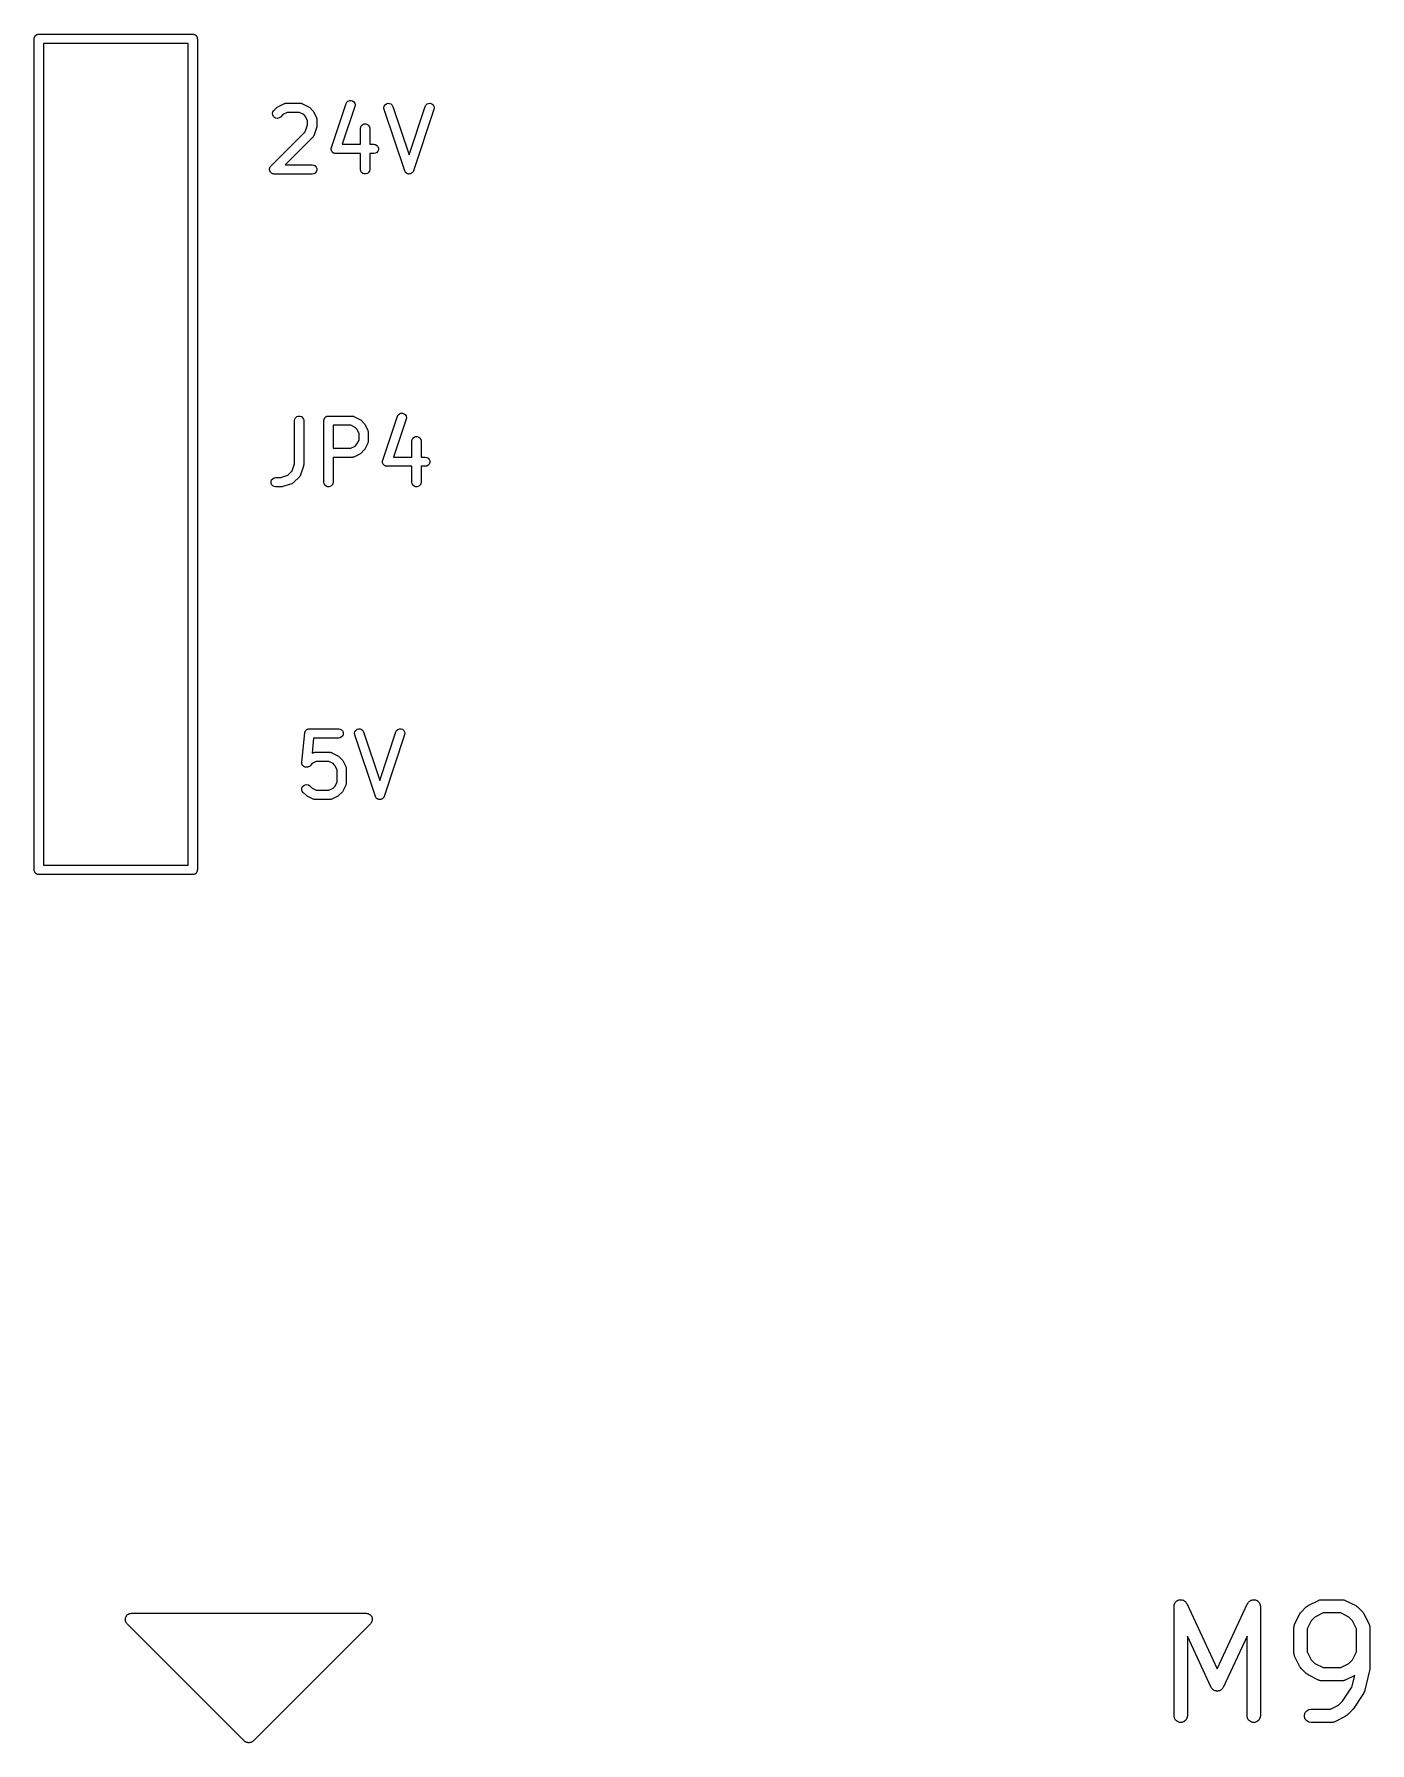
# Model space of a CAD drawing. Extents: x 25 to 346, y -457 to -16.
# Drawn here: x 153.3 to 174.99, y -413.99 to -386.24 of the extents above; entities that cross this region are included whole.
import ezdxf

# ---------------------------------------------------------------- set-up
doc = ezdxf.new("R2010")
doc.units = 0
doc.header["$MEASUREMENT"] = 0
doc.layers.add('BLACK', color=7, linetype='CONTINUOUS')

msp = doc.modelspace()

# ---------------------------------------------------------------- linework, layer by layer
at = {"layer": 'Black'}
for p, q in [((153.297, -386.315), (153.299, -386.309)), ((153.297, -399.815), (153.297, -386.315)), ((153.299, -386.302), (153.301, -386.296)), ((153.299, -386.309), (153.299, -386.302)), ((153.301, -386.296), (153.302, -386.289)), ((153.302, -386.289), (153.305, -386.284)), ((153.305, -386.284), (153.308, -386.277)), ((153.308, -386.277), (153.312, -386.272)), ((153.312, -386.272), (153.315, -386.267)), ((153.315, -386.267), (153.32, -386.263)), ((153.32, -386.263), (153.324, -386.258)), ((153.324, -386.258), (153.33, -386.254)), ((153.33, -386.254), (153.335, -386.25)), ((153.335, -386.25), (153.341, -386.248)), ((153.341, -386.248), (153.347, -386.245)), ((153.347, -386.245), (153.353, -386.243)), ((153.353, -386.243), (153.359, -386.241)), ((153.359, -386.241), (153.366, -386.241)), ((153.366, -386.241), (153.373, -386.24)), ((153.373, -386.24), (155.873, -386.24)), ((155.873, -386.24), (155.879, -386.241)), ((155.879, -386.241), (155.886, -386.241)), ((155.886, -386.241), (155.892, -386.243)), ((155.892, -386.243), (155.898, -386.245)), ((155.898, -386.245), (155.904, -386.248)), ((155.904, -386.248), (155.91, -386.25)), ((155.91, -386.25), (155.915, -386.254)), ((155.915, -386.254), (155.921, -386.258)), ((155.921, -386.258), (155.925, -386.263)), ((155.925, -386.263), (155.93, -386.267)), ((155.93, -386.267), (155.933, -386.272)), ((155.933, -386.272), (155.937, -386.277)), ((155.937, -386.277), (155.94, -386.284)), ((155.94, -386.284), (155.943, -386.289)), ((155.943, -386.289), (155.944, -386.296)), ((155.944, -386.296), (155.946, -386.302)), ((155.946, -386.302), (155.946, -386.309)), ((155.946, -386.309), (155.947, -386.315)), ((155.947, -386.315), (155.947, -399.815)), ((153.447, -386.39), (153.447, -399.74)), ((155.797, -386.39), (153.447, -386.39)), ((155.797, -399.74), (155.797, -386.39)), ((157.237, -387.432), (157.246, -387.425)), ((157.246, -387.425), (157.256, -387.418)), ((157.256, -387.418), (157.351, -387.37)), ((157.351, -387.37), (157.355, -387.369)), ((157.355, -387.369), (157.359, -387.367)), ((157.359, -387.367), (157.368, -387.365)), ((157.368, -387.365), (157.376, -387.363)), ((157.376, -387.363), (157.381, -387.363)), ((157.381, -387.363), (157.385, -387.362)), ((157.385, -387.362), (157.623, -387.362)), ((157.623, -387.362), (157.627, -387.363)), ((157.627, -387.363), (157.632, -387.363)), ((157.632, -387.363), (157.64, -387.365)), ((157.64, -387.365), (157.649, -387.367)), ((157.649, -387.367), (157.652, -387.369)), ((157.652, -387.369), (157.657, -387.37)), ((157.657, -387.37), (157.752, -387.418)), ((157.752, -387.418), (157.761, -387.425)), ((157.761, -387.425), (157.771, -387.432)), ((158.123, -388.08), (158.361, -387.366)), ((158.504, -387.413), (158.298, -388.029)), ((158.361, -387.366), (158.374, -387.343)), ((158.374, -387.343), (158.393, -387.326)), ((158.393, -387.326), (158.417, -387.316)), ((158.417, -387.316), (158.444, -387.316)), ((158.444, -387.316), (158.468, -387.324)), ((158.468, -387.324), (158.489, -387.34)), ((158.489, -387.34), (158.502, -387.362)), ((158.502, -387.362), (158.507, -387.388)), ((158.507, -387.388), (158.504, -387.413)), ((158.977, -387.435), (158.982, -387.41)), ((158.982, -387.41), (158.995, -387.388)), ((158.995, -387.388), (159.016, -387.371)), ((159.016, -387.371), (159.041, -387.363)), ((159.041, -387.363), (159.067, -387.364)), ((159.067, -387.364), (159.091, -387.373)), ((159.091, -387.373), (159.11, -387.391)), ((159.11, -387.391), (159.123, -387.414)), ((159.123, -387.414), (159.385, -388.2)), ((159.385, -388.2), (159.647, -387.414)), ((159.647, -387.414), (159.659, -387.391)), ((159.659, -387.391), (159.679, -387.373)), ((159.679, -387.373), (159.703, -387.364)), ((159.703, -387.364), (159.729, -387.363)), ((159.729, -387.363), (159.754, -387.371)), ((159.754, -387.371), (159.774, -387.388)), ((159.774, -387.388), (159.788, -387.41)), ((159.788, -387.41), (159.793, -387.435)), ((157.167, -387.526), (157.174, -387.501)), ((157.17, -387.552), (157.167, -387.526)), ((157.181, -387.576), (157.17, -387.552)), ((157.174, -387.501), (157.189, -387.48)), ((157.199, -387.594), (157.181, -387.576)), ((157.189, -387.48), (157.237, -387.432)), ((157.223, -387.605), (157.199, -387.594)), ((157.249, -387.607), (157.223, -387.605)), ((157.274, -387.601), (157.249, -387.607)), ((157.295, -387.586), (157.274, -387.601)), ((157.334, -387.547), (157.295, -387.586)), ((157.403, -387.512), (157.334, -387.547)), ((157.605, -387.512), (157.403, -387.512)), ((157.674, -387.547), (157.605, -387.512)), ((157.704, -387.577), (157.674, -387.547)), ((157.738, -387.646), (157.704, -387.577)), ((157.738, -387.711), (157.738, -387.646)), ((157.771, -387.432), (157.819, -387.48)), ((157.819, -387.48), (157.826, -387.489)), ((157.826, -387.489), (157.833, -387.499)), ((157.833, -387.499), (157.881, -387.594)), ((157.881, -387.594), (157.882, -387.598)), ((157.882, -387.598), (157.884, -387.602)), ((157.884, -387.602), (157.885, -387.611)), ((157.885, -387.611), (157.888, -387.619)), ((157.888, -387.619), (157.888, -387.624)), ((157.888, -387.624), (157.888, -387.628)), ((157.888, -387.628), (157.888, -387.723)), ((158.613, -387.723), (158.633, -387.706)), ((158.633, -387.706), (158.658, -387.697)), ((158.658, -387.697), (158.684, -387.697)), ((158.684, -387.697), (158.708, -387.706)), ((158.708, -387.706), (158.728, -387.723)), ((158.98, -387.461), (158.977, -387.435)), ((159.314, -388.461), (158.98, -387.461)), ((159.789, -387.461), (159.456, -388.461)), ((159.793, -387.435), (159.789, -387.461)), ((157.141, -388.384), (157.7, -387.825)), ((157.819, -387.919), (157.375, -388.362)), ((157.7, -387.825), (157.738, -387.711)), ((157.821, -387.915), (157.819, -387.919)), ((157.825, -387.913), (157.821, -387.915)), ((157.829, -387.905), (157.825, -387.913)), ((157.834, -387.898), (157.829, -387.905)), ((157.835, -387.893), (157.834, -387.898)), ((157.837, -387.89), (157.835, -387.893)), ((157.885, -387.747), (157.837, -387.89)), ((157.886, -387.735), (157.885, -387.747)), ((157.888, -387.723), (157.886, -387.735)), ((158.596, -387.771), (158.6, -387.745)), ((158.596, -388.029), (158.596, -387.771)), ((158.6, -387.745), (158.613, -387.723)), ((158.728, -387.723), (158.741, -387.745)), ((158.741, -387.745), (158.746, -387.771)), ((158.746, -387.771), (158.746, -388.029)), ((158.119, -388.106), (158.121, -388.099)), ((158.121, -388.112), (158.119, -388.106)), ((158.121, -388.091), (158.122, -388.086)), ((158.121, -388.099), (158.121, -388.091)), ((158.121, -388.117), (158.121, -388.112)), ((158.123, -388.124), (158.121, -388.117)), ((158.122, -388.086), (158.123, -388.08)), ((158.125, -388.132), (158.123, -388.124)), ((158.128, -388.136), (158.125, -388.132)), ((158.129, -388.142), (158.128, -388.136)), ((158.134, -388.147), (158.129, -388.142)), ((158.138, -388.154), (158.134, -388.147)), ((158.143, -388.157), (158.138, -388.154)), ((158.146, -388.162), (158.143, -388.157)), ((158.153, -388.165), (158.146, -388.162)), ((158.159, -388.17), (158.153, -388.165)), ((158.164, -388.172), (158.159, -388.17)), ((158.169, -388.175), (158.164, -388.172)), ((158.176, -388.176), (158.169, -388.175)), ((158.183, -388.178), (158.176, -388.176)), ((158.189, -388.178), (158.183, -388.178)), ((158.194, -388.179), (158.189, -388.178)), ((158.596, -388.179), (158.194, -388.179)), ((158.298, -388.029), (158.596, -388.029)), ((158.596, -388.437), (158.596, -388.179)), ((158.746, -388.029), (158.813, -388.029)), ((158.813, -388.179), (158.746, -388.179)), ((158.746, -388.179), (158.746, -388.437)), ((158.813, -388.029), (158.839, -388.034)), ((158.839, -388.175), (158.813, -388.179)), ((158.839, -388.034), (158.862, -388.047)), ((158.862, -388.162), (158.839, -388.175)), ((158.862, -388.047), (158.878, -388.067)), ((158.878, -388.142), (158.862, -388.162)), ((158.878, -388.067), (158.887, -388.091)), ((158.887, -388.117), (158.878, -388.142)), ((158.887, -388.091), (158.887, -388.117)), ((157.12, -388.431), (157.121, -388.428)), ((157.121, -388.441), (157.12, -388.431)), ((157.121, -388.424), (157.124, -388.415)), ((157.121, -388.428), (157.121, -388.424)), ((157.121, -388.45), (157.121, -388.441)), ((157.122, -388.454), (157.121, -388.45)), ((157.122, -388.457), (157.122, -388.454)), ((157.126, -388.466), (157.122, -388.457)), ((157.124, -388.415), (157.126, -388.406)), ((157.126, -388.406), (157.128, -388.403)), ((157.129, -388.475), (157.126, -388.466)), ((157.128, -388.403), (157.129, -388.4)), ((157.129, -388.4), (157.136, -388.392)), ((157.132, -388.477), (157.129, -388.475)), ((157.133, -388.48), (157.132, -388.477)), ((157.14, -388.487), (157.133, -388.48)), ((157.136, -388.392), (157.141, -388.384)), ((157.146, -388.495), (157.14, -388.487)), ((157.149, -388.496), (157.146, -388.495)), ((157.151, -388.499), (157.149, -388.496)), ((157.16, -388.503), (157.151, -388.499)), ((157.169, -388.508), (157.16, -388.503)), ((157.172, -388.508), (157.169, -388.508)), ((157.175, -388.51), (157.172, -388.508)), ((157.185, -388.511), (157.175, -388.51)), ((157.194, -388.512), (157.185, -388.511)), ((157.813, -388.512), (157.194, -388.512)), ((157.375, -388.362), (157.813, -388.362)), ((157.813, -388.362), (157.839, -388.367)), ((157.839, -388.508), (157.813, -388.512)), ((157.839, -388.367), (157.862, -388.38)), ((157.862, -388.495), (157.839, -388.508)), ((157.862, -388.38), (157.878, -388.4)), ((157.878, -388.475), (157.862, -388.495)), ((157.878, -388.4), (157.887, -388.424)), ((157.887, -388.45), (157.878, -388.475)), ((157.887, -388.424), (157.887, -388.45)), ((158.6, -388.463), (158.596, -388.437)), ((158.613, -388.486), (158.6, -388.463)), ((158.633, -388.502), (158.613, -388.486)), ((158.658, -388.511), (158.633, -388.502)), ((158.684, -388.511), (158.658, -388.511)), ((158.708, -388.502), (158.684, -388.511)), ((158.728, -388.486), (158.708, -388.502)), ((158.741, -388.463), (158.728, -388.486)), ((158.746, -388.437), (158.741, -388.463)), ((159.315, -388.463), (159.314, -388.461)), ((159.315, -388.465), (159.315, -388.463)), ((159.321, -388.474), (159.315, -388.465)), ((159.326, -388.484), (159.321, -388.474)), ((159.328, -388.485), (159.326, -388.484)), ((159.329, -388.487), (159.328, -388.485)), ((159.337, -388.494), (159.329, -388.487)), ((159.346, -388.501), (159.337, -388.494)), ((159.348, -388.502), (159.346, -388.501)), ((159.349, -388.503), (159.348, -388.502)), ((159.36, -388.507), (159.349, -388.503)), ((159.37, -388.511), (159.36, -388.507)), ((159.372, -388.511), (159.37, -388.511)), ((159.374, -388.512), (159.372, -388.511)), ((159.385, -388.511), (159.374, -388.512)), ((159.396, -388.512), (159.385, -388.511)), ((159.398, -388.511), (159.396, -388.512)), ((159.4, -388.511), (159.398, -388.511)), ((159.41, -388.507), (159.4, -388.511)), ((159.421, -388.503), (159.41, -388.507)), ((159.422, -388.502), (159.421, -388.503)), ((159.424, -388.501), (159.422, -388.502)), ((159.432, -388.494), (159.424, -388.501)), ((159.441, -388.487), (159.432, -388.494)), ((159.442, -388.485), (159.441, -388.487)), ((159.444, -388.484), (159.442, -388.485)), ((159.449, -388.474), (159.444, -388.484)), ((159.455, -388.465), (159.449, -388.474)), ((159.456, -388.461), (159.455, -388.463)), ((159.455, -388.463), (159.455, -388.465)), ((159.195, -392.446), (159.207, -392.423)), ((159.207, -392.423), (159.227, -392.406)), ((159.227, -392.406), (159.251, -392.396)), ((159.251, -392.396), (159.277, -392.396)), ((159.277, -392.396), (159.302, -392.404)), ((159.302, -392.404), (159.322, -392.42)), ((159.322, -392.42), (159.336, -392.442)), ((157.524, -392.517), (157.529, -392.492)), ((157.524, -393.219), (157.524, -392.517)), ((157.529, -392.492), (157.542, -392.469)), ((157.542, -392.469), (157.562, -392.452)), ((157.562, -392.452), (157.586, -392.444)), ((157.586, -392.444), (157.612, -392.444)), ((157.612, -392.444), (157.637, -392.452)), ((157.637, -392.452), (157.657, -392.469)), ((157.657, -392.469), (157.67, -392.492)), ((157.67, -392.492), (157.674, -392.517)), ((157.674, -392.517), (157.674, -393.232)), ((158, -392.517), (158.001, -392.511)), ((158, -393.517), (158, -392.517)), ((158.001, -392.504), (158.004, -392.498)), ((158.001, -392.511), (158.001, -392.504)), ((158.004, -392.498), (158.005, -392.492)), ((158.005, -392.492), (158.008, -392.486)), ((158.008, -392.486), (158.01, -392.48)), ((158.01, -392.48), (158.015, -392.475)), ((158.015, -392.475), (158.018, -392.469)), ((158.018, -392.469), (158.023, -392.465)), ((158.023, -392.465), (158.027, -392.46)), ((158.027, -392.46), (158.033, -392.457)), ((158.033, -392.457), (158.038, -392.452)), ((158.038, -392.452), (158.044, -392.45)), ((158.044, -392.45), (158.05, -392.447)), ((158.05, -392.447), (158.056, -392.446)), ((158.056, -392.446), (158.062, -392.444)), ((158.062, -392.444), (158.069, -392.444)), ((158.069, -392.444), (158.075, -392.442)), ((158.075, -392.442), (158.456, -392.442)), ((158.15, -392.592), (158.15, -392.966)), ((158.439, -392.592), (158.15, -392.592)), ((158.507, -392.627), (158.439, -392.592)), ((158.456, -392.442), (158.461, -392.443)), ((158.461, -392.443), (158.465, -392.443)), ((158.465, -392.443), (158.473, -392.445)), ((158.473, -392.445), (158.482, -392.447)), ((158.482, -392.447), (158.486, -392.449)), ((158.486, -392.449), (158.49, -392.45)), ((158.49, -392.45), (158.585, -392.498)), ((158.538, -392.657), (158.507, -392.627)), ((158.572, -392.726), (158.538, -392.657)), ((158.585, -392.498), (158.595, -392.505)), ((158.595, -392.505), (158.605, -392.512)), ((158.605, -392.512), (158.652, -392.56)), ((158.652, -392.56), (158.659, -392.569)), ((158.659, -392.569), (158.666, -392.579)), ((158.666, -392.579), (158.714, -392.674)), ((158.714, -392.674), (158.715, -392.678)), ((158.715, -392.678), (158.717, -392.682)), ((158.717, -392.682), (158.719, -392.691)), ((158.719, -392.691), (158.721, -392.699)), ((158.721, -392.699), (158.721, -392.704)), ((158.721, -392.704), (158.722, -392.708)), ((158.957, -393.16), (159.195, -392.446)), ((159.337, -392.493), (159.132, -393.109)), ((159.336, -392.442), (159.341, -392.468)), ((159.341, -392.468), (159.337, -392.493)), ((158.15, -392.966), (158.439, -392.966)), ((158.439, -392.966), (158.507, -392.932)), ((158.507, -392.932), (158.538, -392.902)), ((158.538, -392.902), (158.572, -392.833)), ((158.572, -392.833), (158.572, -392.726)), ((158.666, -392.979), (158.659, -392.989)), ((158.714, -392.884), (158.666, -392.979)), ((158.715, -392.88), (158.714, -392.884)), ((158.717, -392.876), (158.715, -392.88)), ((158.719, -392.868), (158.717, -392.876)), ((158.721, -392.859), (158.719, -392.868)), ((158.722, -392.851), (158.721, -392.855)), ((158.721, -392.855), (158.721, -392.859)), ((158.722, -392.708), (158.722, -392.851)), ((159.429, -392.851), (159.433, -392.825)), ((159.429, -393.109), (159.429, -392.851)), ((159.433, -392.825), (159.446, -392.803)), ((159.446, -392.803), (159.466, -392.786)), ((159.466, -392.786), (159.491, -392.777)), ((159.491, -392.777), (159.517, -392.777)), ((159.517, -392.777), (159.541, -392.786)), ((159.541, -392.786), (159.561, -392.803)), ((159.561, -392.803), (159.574, -392.825)), ((159.574, -392.825), (159.579, -392.851)), ((159.579, -392.851), (159.579, -393.109)), ((157.486, -393.334), (157.524, -393.219)), ((157.67, -393.255), (157.623, -393.398)), ((157.672, -393.244), (157.67, -393.255)), ((157.674, -393.232), (157.672, -393.244)), ((158.456, -393.116), (158.15, -393.116)), ((158.15, -393.116), (158.15, -393.517)), ((158.461, -393.115), (158.456, -393.116)), ((158.465, -393.116), (158.461, -393.115)), ((158.473, -393.113), (158.465, -393.116)), ((158.482, -393.112), (158.473, -393.113)), ((158.486, -393.11), (158.482, -393.112)), ((158.49, -393.108), (158.486, -393.11)), ((158.585, -393.061), (158.49, -393.108)), ((158.595, -393.053), (158.585, -393.061)), ((158.605, -393.047), (158.595, -393.053)), ((158.652, -392.999), (158.605, -393.047)), ((158.659, -392.989), (158.652, -392.999)), ((158.953, -393.186), (158.954, -393.179)), ((158.954, -393.192), (158.953, -393.186)), ((158.954, -393.171), (158.956, -393.166)), ((158.954, -393.179), (158.954, -393.171)), ((158.954, -393.197), (158.954, -393.192)), ((158.956, -393.204), (158.954, -393.197)), ((158.956, -393.166), (158.957, -393.16)), ((158.958, -393.212), (158.956, -393.204)), ((158.961, -393.216), (158.958, -393.212)), ((158.963, -393.222), (158.961, -393.216)), ((158.968, -393.227), (158.963, -393.222)), ((158.972, -393.234), (158.968, -393.227)), ((158.976, -393.237), (158.972, -393.234)), ((158.98, -393.242), (158.976, -393.237)), ((158.986, -393.245), (158.98, -393.242)), ((158.992, -393.25), (158.986, -393.245)), ((158.997, -393.252), (158.992, -393.25)), ((159.002, -393.255), (158.997, -393.252)), ((159.01, -393.256), (159.002, -393.255)), ((159.017, -393.258), (159.01, -393.256)), ((159.022, -393.258), (159.017, -393.258)), ((159.028, -393.259), (159.022, -393.258)), ((159.429, -393.259), (159.028, -393.259)), ((159.132, -393.109), (159.429, -393.109)), ((159.429, -393.517), (159.429, -393.259)), ((159.579, -393.109), (159.647, -393.109)), ((159.647, -393.259), (159.579, -393.259)), ((159.579, -393.259), (159.579, -393.517)), ((159.647, -393.109), (159.672, -393.114)), ((159.672, -393.255), (159.647, -393.259)), ((159.672, -393.114), (159.695, -393.127)), ((159.695, -393.242), (159.672, -393.255)), ((159.695, -393.127), (159.712, -393.147)), ((159.712, -393.222), (159.695, -393.242)), ((159.712, -393.147), (159.721, -393.171)), ((159.721, -393.197), (159.712, -393.222)), ((159.721, -393.171), (159.721, -393.197)), ((157.144, -393.504), (157.153, -393.48)), ((157.144, -393.53), (157.144, -393.504)), ((157.153, -393.555), (157.144, -393.53)), ((157.153, -393.48), (157.17, -393.46)), ((157.17, -393.46), (157.193, -393.447)), ((157.193, -393.447), (157.218, -393.442)), ((157.218, -393.442), (157.301, -393.442)), ((157.301, -393.442), (157.416, -393.404)), ((157.416, -393.404), (157.486, -393.334)), ((157.495, -393.533), (157.488, -393.538)), ((157.503, -393.529), (157.495, -393.533)), ((157.506, -393.525), (157.503, -393.529)), ((157.509, -393.523), (157.506, -393.525)), ((157.605, -393.428), (157.509, -393.523)), ((157.607, -393.424), (157.605, -393.428)), ((157.61, -393.421), (157.607, -393.424)), ((157.614, -393.413), (157.61, -393.421)), ((157.62, -393.406), (157.614, -393.413)), ((157.621, -393.402), (157.62, -393.406)), ((157.623, -393.398), (157.621, -393.402)), ((158.005, -393.543), (158, -393.517)), ((158.15, -393.517), (158.146, -393.543)), ((159.433, -393.543), (159.429, -393.517)), ((159.579, -393.517), (159.574, -393.543)), ((157.17, -393.575), (157.153, -393.555)), ((157.193, -393.588), (157.17, -393.575)), ((157.218, -393.592), (157.193, -393.588)), ((157.313, -393.592), (157.218, -393.592)), ((157.325, -393.59), (157.313, -393.592)), ((157.337, -393.589), (157.325, -393.59)), ((157.48, -393.541), (157.337, -393.589)), ((157.484, -393.539), (157.48, -393.541)), ((157.488, -393.538), (157.484, -393.539)), ((158.018, -393.566), (158.005, -393.543)), ((158.038, -393.582), (158.018, -393.566)), ((158.062, -393.591), (158.038, -393.582)), ((158.088, -393.591), (158.062, -393.591)), ((158.113, -393.582), (158.088, -393.591)), ((158.133, -393.566), (158.113, -393.582)), ((158.146, -393.543), (158.133, -393.566)), ((159.446, -393.566), (159.433, -393.543)), ((159.466, -393.582), (159.446, -393.566)), ((159.491, -393.591), (159.466, -393.582)), ((159.517, -393.591), (159.491, -393.591)), ((159.541, -393.582), (159.517, -393.591)), ((159.561, -393.566), (159.541, -393.582)), ((159.574, -393.543), (159.561, -393.566)), ((157.644, -398.066), (157.691, -397.59)), ((157.691, -397.59), (157.692, -397.587)), ((157.692, -397.584), (157.695, -397.575)), ((157.692, -397.587), (157.692, -397.584)), ((157.695, -397.575), (157.698, -397.565)), ((157.698, -397.565), (157.7, -397.563)), ((157.7, -397.563), (157.701, -397.56)), ((157.701, -397.56), (157.707, -397.552)), ((157.707, -397.552), (157.713, -397.544)), ((157.713, -397.544), (157.716, -397.542)), ((157.716, -397.542), (157.718, -397.54)), ((157.718, -397.54), (157.727, -397.535)), ((157.727, -397.535), (157.735, -397.529)), ((157.735, -397.529), (157.738, -397.528)), ((157.738, -397.528), (157.74, -397.527)), ((157.74, -397.527), (157.75, -397.525)), ((157.75, -397.525), (157.76, -397.523)), ((157.76, -397.523), (157.763, -397.523)), ((157.763, -397.523), (157.766, -397.522)), ((157.766, -397.522), (158.242, -397.522)), ((157.834, -397.672), (157.809, -397.921)), ((158.242, -397.672), (157.834, -397.672)), ((158.242, -397.522), (158.268, -397.527)), ((158.268, -397.668), (158.242, -397.672)), ((158.268, -397.527), (158.29, -397.54)), ((158.29, -397.655), (158.268, -397.668)), ((158.29, -397.54), (158.307, -397.56)), ((158.307, -397.635), (158.29, -397.655)), ((158.307, -397.56), (158.316, -397.584)), ((158.316, -397.61), (158.307, -397.635)), ((158.316, -397.584), (158.316, -397.61)), ((158.5, -397.595), (158.506, -397.57)), ((158.504, -397.621), (158.5, -397.595)), ((158.838, -398.621), (158.504, -397.621)), ((158.506, -397.57), (158.519, -397.548)), ((158.519, -397.548), (158.54, -397.531)), ((158.54, -397.531), (158.564, -397.523)), ((158.564, -397.523), (158.59, -397.524)), ((158.59, -397.524), (158.615, -397.533)), ((158.615, -397.533), (158.634, -397.551)), ((158.634, -397.551), (158.647, -397.574)), ((158.647, -397.574), (158.909, -398.36)), ((158.909, -398.36), (159.171, -397.574)), ((159.313, -397.621), (158.98, -398.621)), ((159.171, -397.574), (159.183, -397.551)), ((159.183, -397.551), (159.203, -397.533)), ((159.203, -397.533), (159.227, -397.524)), ((159.227, -397.524), (159.253, -397.523)), ((159.253, -397.523), (159.278, -397.531)), ((159.278, -397.531), (159.298, -397.548)), ((159.298, -397.548), (159.312, -397.57)), ((159.312, -397.57), (159.317, -397.595)), ((159.317, -397.595), (159.313, -397.621)), ((157.809, -397.921), (157.828, -397.911)), ((157.828, -397.911), (157.832, -397.91)), ((157.832, -397.91), (157.835, -397.908)), ((157.835, -397.908), (157.844, -397.906)), ((157.844, -397.906), (157.852, -397.904)), ((157.852, -397.904), (157.857, -397.904)), ((157.857, -397.904), (157.861, -397.903)), ((157.861, -397.903), (158.099, -397.903)), ((158.099, -397.903), (158.103, -397.904)), ((158.103, -397.904), (158.108, -397.904)), ((158.108, -397.904), (158.116, -397.906)), ((158.116, -397.906), (158.125, -397.908)), ((158.125, -397.908), (158.129, -397.91)), ((158.129, -397.91), (158.133, -397.911)), ((158.133, -397.911), (158.228, -397.959)), ((158.228, -397.959), (158.238, -397.966)), ((158.238, -397.966), (158.247, -397.973)), ((158.247, -397.973), (158.295, -398.021)), ((157.645, -398.08), (157.643, -398.067)), ((157.643, -398.067), (157.644, -398.067)), ((157.644, -398.067), (157.644, -398.066)), ((157.646, -398.092), (157.645, -398.08)), ((157.646, -398.093), (157.646, -398.092)), ((157.651, -398.104), (157.646, -398.093)), ((157.646, -398.093), (157.646, -398.093)), ((157.656, -398.116), (157.651, -398.104)), ((157.657, -398.116), (157.656, -398.116)), ((157.657, -398.117), (157.657, -398.116)), ((157.666, -398.125), (157.657, -398.117)), ((157.674, -398.134), (157.666, -398.125)), ((157.675, -398.135), (157.674, -398.134)), ((157.687, -398.14), (157.675, -398.135)), ((157.675, -398.135), (157.675, -398.135)), ((157.698, -398.146), (157.687, -398.14)), ((157.699, -398.146), (157.698, -398.146)), ((157.698, -398.146), (157.698, -398.146)), ((157.711, -398.147), (157.699, -398.146)), ((157.724, -398.148), (157.711, -398.147)), ((157.725, -398.148), (157.724, -398.148)), ((157.724, -398.148), (157.724, -398.148)), ((157.737, -398.145), (157.725, -398.148)), ((157.749, -398.142), (157.737, -398.145)), ((157.75, -398.142), (157.749, -398.142)), ((157.749, -398.142), (157.749, -398.142)), ((157.76, -398.134), (157.75, -398.142)), ((157.771, -398.127), (157.76, -398.134)), ((157.81, -398.088), (157.771, -398.127)), ((157.771, -398.127), (157.771, -398.127)), ((157.771, -398.127), (157.771, -398.127)), ((157.879, -398.053), (157.81, -398.088)), ((158.081, -398.053), (157.879, -398.053)), ((158.15, -398.088), (158.081, -398.053)), ((158.18, -398.118), (158.15, -398.088)), ((158.215, -398.187), (158.18, -398.118)), ((158.215, -398.389), (158.215, -398.187)), ((158.295, -398.021), (158.302, -398.03)), ((158.302, -398.03), (158.309, -398.04)), ((158.309, -398.04), (158.357, -398.135)), ((158.357, -398.135), (158.358, -398.139)), ((158.358, -398.139), (158.36, -398.143)), ((158.36, -398.143), (158.362, -398.152)), ((158.362, -398.152), (158.364, -398.16)), ((158.364, -398.16), (158.364, -398.165)), ((158.364, -398.165), (158.365, -398.169)), ((158.365, -398.169), (158.365, -398.407)), ((157.643, -398.509), (157.646, -398.483)), ((157.65, -398.534), (157.643, -398.509)), ((157.646, -398.483), (157.657, -398.459)), ((157.657, -398.459), (157.675, -398.441)), ((157.675, -398.441), (157.699, -398.43)), ((157.699, -398.43), (157.725, -398.427)), ((157.725, -398.427), (157.75, -398.434)), ((157.75, -398.434), (157.771, -398.449)), ((157.771, -398.449), (157.81, -398.488)), ((157.81, -398.488), (157.879, -398.522)), ((157.879, -398.522), (158.081, -398.522)), ((158.081, -398.522), (158.15, -398.488)), ((158.15, -398.488), (158.18, -398.458)), ((158.18, -398.458), (158.215, -398.389)), ((158.357, -398.44), (158.309, -398.536)), ((158.358, -398.436), (158.357, -398.44)), ((158.36, -398.433), (158.358, -398.436)), ((158.362, -398.424), (158.36, -398.433)), ((158.364, -398.415), (158.362, -398.424)), ((158.365, -398.407), (158.364, -398.411)), ((158.364, -398.411), (158.364, -398.415)), ((157.665, -398.555), (157.65, -398.534)), ((157.713, -398.603), (157.665, -398.555)), ((157.723, -398.61), (157.713, -398.603)), ((157.732, -398.617), (157.723, -398.61)), ((157.828, -398.664), (157.732, -398.617)), ((157.832, -398.666), (157.828, -398.664)), ((157.835, -398.668), (157.832, -398.666)), ((157.844, -398.669), (157.835, -398.668)), ((157.852, -398.672), (157.844, -398.669)), ((157.857, -398.672), (157.852, -398.672)), ((157.861, -398.672), (157.857, -398.672)), ((158.099, -398.672), (157.861, -398.672)), ((158.103, -398.672), (158.099, -398.672)), ((158.108, -398.672), (158.103, -398.672)), ((158.116, -398.669), (158.108, -398.672)), ((158.125, -398.668), (158.116, -398.669)), ((158.129, -398.666), (158.125, -398.668)), ((158.133, -398.664), (158.129, -398.666)), ((158.228, -398.617), (158.133, -398.664)), ((158.238, -398.61), (158.228, -398.617)), ((158.247, -398.603), (158.238, -398.61)), ((158.295, -398.555), (158.247, -398.603)), ((158.302, -398.545), (158.295, -398.555)), ((158.309, -398.536), (158.302, -398.545)), ((158.839, -398.623), (158.838, -398.621)), ((158.839, -398.625), (158.839, -398.623)), ((158.845, -398.634), (158.839, -398.625)), ((158.85, -398.644), (158.845, -398.634)), ((158.851, -398.645), (158.85, -398.644)), ((158.853, -398.647), (158.851, -398.645)), ((158.861, -398.654), (158.853, -398.647)), ((158.869, -398.661), (158.861, -398.654)), ((158.871, -398.662), (158.869, -398.661)), ((158.873, -398.663), (158.871, -398.662)), ((158.883, -398.667), (158.873, -398.663)), ((158.894, -398.671), (158.883, -398.667)), ((158.896, -398.671), (158.894, -398.671)), ((158.898, -398.672), (158.896, -398.671)), ((158.909, -398.671), (158.898, -398.672)), ((158.92, -398.672), (158.909, -398.671)), ((158.922, -398.671), (158.92, -398.672)), ((158.924, -398.671), (158.922, -398.671)), ((158.934, -398.667), (158.924, -398.671)), ((158.944, -398.663), (158.934, -398.667)), ((158.946, -398.662), (158.944, -398.663)), ((158.948, -398.661), (158.946, -398.662)), ((158.956, -398.654), (158.948, -398.661)), ((158.965, -398.647), (158.956, -398.654)), ((158.966, -398.645), (158.965, -398.647)), ((158.967, -398.644), (158.966, -398.645)), ((158.973, -398.634), (158.967, -398.644)), ((158.978, -398.625), (158.973, -398.634)), ((158.979, -398.623), (158.978, -398.625)), ((158.98, -398.621), (158.979, -398.623)), ((153.299, -399.821), (153.297, -399.815)), ((153.299, -399.828), (153.299, -399.821)), ((153.301, -399.834), (153.299, -399.828)), ((153.302, -399.841), (153.301, -399.834)), ((153.305, -399.846), (153.302, -399.841)), ((153.308, -399.852), (153.305, -399.846)), ((153.312, -399.858), (153.308, -399.852)), ((153.315, -399.863), (153.312, -399.858)), ((153.32, -399.867), (153.315, -399.863)), ((153.324, -399.872), (153.32, -399.867)), ((153.33, -399.876), (153.324, -399.872)), ((153.335, -399.88), (153.33, -399.876)), ((153.341, -399.882), (153.335, -399.88)), ((153.347, -399.885), (153.341, -399.882)), ((153.353, -399.887), (153.347, -399.885)), ((153.359, -399.889), (153.353, -399.887)), ((153.366, -399.889), (153.359, -399.889)), ((153.373, -399.89), (153.366, -399.889)), ((155.873, -399.89), (153.373, -399.89)), ((153.447, -399.74), (155.797, -399.74)), ((155.879, -399.889), (155.873, -399.89)), ((155.886, -399.889), (155.879, -399.889)), ((155.892, -399.887), (155.886, -399.889)), ((155.898, -399.885), (155.892, -399.887)), ((155.904, -399.882), (155.898, -399.885)), ((155.91, -399.88), (155.904, -399.882)), ((155.915, -399.876), (155.91, -399.88)), ((155.921, -399.872), (155.915, -399.876)), ((155.925, -399.867), (155.921, -399.872)), ((155.93, -399.863), (155.925, -399.867)), ((155.933, -399.858), (155.93, -399.863)), ((155.937, -399.852), (155.933, -399.858)), ((155.94, -399.846), (155.937, -399.852)), ((155.943, -399.841), (155.94, -399.846)), ((155.944, -399.834), (155.943, -399.841)), ((155.946, -399.828), (155.944, -399.834)), ((155.947, -399.815), (155.946, -399.821)), ((155.946, -399.821), (155.946, -399.828)), ((171.808, -411.776), (171.81, -411.762)), ((171.808, -413.554), (171.808, -411.776)), ((171.81, -411.762), (171.811, -411.748)), ((171.811, -411.748), (171.813, -411.744)), ((171.813, -411.744), (171.814, -411.739)), ((171.814, -411.739), (171.821, -411.727)), ((171.821, -411.727), (171.827, -411.714)), ((171.827, -411.714), (171.831, -411.711)), ((171.831, -411.711), (171.833, -411.707)), ((171.833, -411.707), (171.844, -411.698)), ((171.844, -411.698), (171.854, -411.688)), ((171.854, -411.688), (171.858, -411.686)), ((171.858, -411.686), (171.862, -411.683)), ((171.862, -411.683), (171.875, -411.678)), ((171.875, -411.678), (171.888, -411.672)), ((171.888, -411.672), (171.892, -411.672)), ((171.892, -411.672), (171.897, -411.67)), ((171.897, -411.67), (171.911, -411.67)), ((171.911, -411.67), (171.925, -411.669)), ((171.925, -411.669), (171.93, -411.67)), ((171.93, -411.67), (171.934, -411.67)), ((171.934, -411.67), (171.948, -411.675)), ((171.948, -411.675), (171.961, -411.678)), ((171.961, -411.678), (171.965, -411.681)), ((171.965, -411.681), (171.97, -411.683)), ((171.97, -411.683), (171.98, -411.692)), ((171.98, -411.692), (171.992, -411.7)), ((171.992, -411.7), (171.995, -411.704)), ((171.995, -411.704), (171.998, -411.707)), ((171.998, -411.707), (172.005, -411.719)), ((172.005, -411.719), (172.013, -411.731)), ((172.013, -411.731), (172.508, -412.791)), ((172.508, -412.791), (173.003, -411.731)), ((173.003, -411.731), (173.011, -411.719)), ((173.011, -411.719), (173.018, -411.707)), ((173.018, -411.707), (173.022, -411.704)), ((173.022, -411.704), (173.025, -411.7)), ((173.025, -411.7), (173.036, -411.692)), ((173.036, -411.692), (173.047, -411.683)), ((173.047, -411.683), (173.052, -411.681)), ((173.052, -411.681), (173.055, -411.678)), ((173.055, -411.678), (173.069, -411.675)), ((173.069, -411.675), (173.082, -411.67)), ((173.082, -411.67), (173.087, -411.67)), ((173.087, -411.67), (173.092, -411.669)), ((173.092, -411.669), (173.106, -411.67)), ((173.106, -411.67), (173.12, -411.67)), ((173.12, -411.67), (173.124, -411.672)), ((173.124, -411.672), (173.129, -411.672)), ((173.129, -411.672), (173.142, -411.678)), ((173.142, -411.678), (173.155, -411.683)), ((173.155, -411.683), (173.159, -411.686)), ((173.159, -411.686), (173.163, -411.688)), ((173.163, -411.688), (173.173, -411.698)), ((173.173, -411.698), (173.184, -411.707)), ((173.184, -411.707), (173.186, -411.711)), ((173.186, -411.711), (173.189, -411.714)), ((173.189, -411.714), (173.195, -411.727)), ((173.195, -411.727), (173.202, -411.739)), ((173.202, -411.739), (173.203, -411.744)), ((173.203, -411.744), (173.205, -411.748)), ((173.205, -411.748), (173.207, -411.762)), ((173.207, -411.762), (173.209, -411.776)), ((173.209, -411.776), (173.209, -413.554)), ((173.871, -411.869), (173.956, -411.785)), ((173.956, -411.785), (173.97, -411.775)), ((173.97, -411.775), (173.984, -411.764)), ((173.984, -411.764), (174.153, -411.68)), ((174.153, -411.68), (174.159, -411.678)), ((174.159, -411.678), (174.165, -411.675)), ((174.165, -411.675), (174.177, -411.673)), ((174.177, -411.673), (174.189, -411.669)), ((174.189, -411.669), (174.196, -411.669)), ((174.196, -411.669), (174.202, -411.668)), ((174.202, -411.668), (174.54, -411.668)), ((174.54, -411.668), (174.546, -411.669)), ((174.546, -411.669), (174.553, -411.669)), ((174.553, -411.669), (174.565, -411.673)), ((174.565, -411.673), (174.577, -411.675)), ((174.577, -411.675), (174.583, -411.678)), ((174.583, -411.678), (174.589, -411.68)), ((174.589, -411.68), (174.758, -411.764)), ((174.758, -411.764), (174.772, -411.775)), ((174.772, -411.775), (174.786, -411.785)), ((174.786, -411.785), (174.871, -411.869)), ((154.777, -411.997), (154.778, -411.984)), ((154.778, -412.001), (154.777, -411.997)), ((154.778, -411.971), (154.78, -411.967)), ((154.778, -411.984), (154.778, -411.971)), ((154.778, -412.005), (154.778, -412.001)), ((154.782, -412.018), (154.778, -412.005)), ((154.78, -411.962), (154.785, -411.95)), ((154.78, -411.967), (154.78, -411.962)), ((154.786, -412.03), (154.782, -412.018)), ((154.785, -411.95), (154.79, -411.938)), ((154.788, -412.034), (154.786, -412.03)), ((154.79, -412.038), (154.788, -412.034)), ((154.79, -411.938), (154.793, -411.935)), ((154.798, -412.048), (154.79, -412.038)), ((154.793, -411.935), (154.795, -411.931)), ((154.795, -411.931), (154.804, -411.921)), ((154.806, -412.059), (154.798, -412.048)), ((154.804, -411.921), (154.812, -411.911)), ((156.711, -413.964), (154.806, -412.059)), ((154.812, -411.911), (154.816, -411.909)), ((154.816, -411.909), (154.819, -411.906)), ((154.819, -411.906), (154.831, -411.901)), ((154.831, -411.901), (154.842, -411.894)), ((154.842, -411.894), (154.847, -411.893)), ((154.847, -411.893), (154.851, -411.891)), ((154.851, -411.891), (154.864, -411.89)), ((154.864, -411.89), (154.876, -411.888)), ((154.876, -411.888), (158.686, -411.888)), ((158.757, -412.059), (156.852, -413.964)), ((158.686, -411.888), (158.699, -411.89)), ((158.699, -411.89), (158.712, -411.891)), ((158.712, -411.891), (158.716, -411.893)), ((158.716, -411.893), (158.721, -411.894)), ((158.721, -411.894), (158.732, -411.901)), ((158.732, -411.901), (158.744, -411.906)), ((158.744, -411.906), (158.747, -411.909)), ((158.747, -411.909), (158.751, -411.911)), ((158.751, -411.911), (158.759, -411.921)), ((158.765, -412.048), (158.757, -412.059)), ((158.759, -411.921), (158.768, -411.931)), ((158.773, -412.038), (158.765, -412.048)), ((158.768, -411.931), (158.77, -411.935)), ((158.77, -411.935), (158.773, -411.938)), ((158.773, -411.938), (158.778, -411.95)), ((158.775, -412.034), (158.773, -412.038)), ((158.777, -412.03), (158.775, -412.034)), ((158.781, -412.018), (158.777, -412.03)), ((158.778, -411.95), (158.783, -411.962)), ((158.785, -412.005), (158.781, -412.018)), ((158.783, -411.962), (158.783, -411.967)), ((158.783, -411.967), (158.785, -411.971)), ((158.785, -411.971), (158.785, -411.984)), ((158.785, -411.984), (158.786, -411.997)), ((158.786, -411.997), (158.785, -412.001)), ((158.785, -412.001), (158.785, -412.005)), ((173.755, -412.115), (173.756, -412.109)), ((173.755, -412.538), (173.755, -412.115)), ((173.756, -412.103), (173.759, -412.091)), ((173.756, -412.109), (173.756, -412.103)), ((173.759, -412.091), (173.762, -412.078)), ((173.762, -412.078), (173.765, -412.073)), ((173.765, -412.073), (173.766, -412.067)), ((173.766, -412.067), (173.851, -411.897)), ((173.851, -411.897), (173.861, -411.884)), ((173.861, -411.884), (173.871, -411.869)), ((174.036, -412.01), (173.971, -412.14)), ((174.096, -411.95), (174.036, -412.01)), ((174.227, -411.884), (174.096, -411.95)), ((174.515, -411.884), (174.227, -411.884)), ((174.646, -411.95), (174.515, -411.884)), ((174.706, -412.01), (174.646, -411.95)), ((174.771, -412.14), (174.706, -412.01)), ((174.871, -411.869), (174.881, -411.883)), ((174.881, -411.883), (174.891, -411.897)), ((174.891, -411.897), (174.976, -412.067)), ((174.976, -412.067), (174.977, -412.073)), ((174.977, -412.073), (174.98, -412.078)), ((174.98, -412.078), (174.983, -412.091)), ((174.983, -412.091), (174.986, -412.103)), ((174.986, -412.103), (174.986, -412.109)), ((174.986, -412.109), (174.987, -412.115)), ((174.987, -412.115), (174.987, -412.792)), ((172.411, -413.092), (172.024, -412.263)), ((172.024, -412.263), (172.024, -413.554)), ((172.993, -412.263), (172.606, -413.092)), ((172.993, -413.554), (172.993, -412.263)), ((173.971, -412.14), (173.971, -412.513)), ((174.771, -412.513), (174.771, -412.14)), ((173.756, -412.544), (173.755, -412.538)), ((173.756, -412.551), (173.756, -412.544)), ((173.759, -412.563), (173.756, -412.551)), ((173.762, -412.575), (173.759, -412.563)), ((173.765, -412.581), (173.762, -412.575)), ((173.766, -412.587), (173.765, -412.581)), ((173.851, -412.756), (173.766, -412.587)), ((173.971, -412.513), (174.036, -412.644)), ((174.036, -412.644), (174.096, -412.704)), ((174.646, -412.704), (174.706, -412.644)), ((174.706, -412.644), (174.771, -412.513)), ((173.861, -412.77), (173.851, -412.756)), ((173.871, -412.784), (173.861, -412.77)), ((173.956, -412.869), (173.871, -412.784)), ((173.97, -412.879), (173.956, -412.869)), ((173.984, -412.889), (173.97, -412.879)), ((174.153, -412.974), (173.984, -412.889)), ((174.096, -412.704), (174.227, -412.769)), ((174.227, -412.769), (174.515, -412.769)), ((174.515, -412.769), (174.646, -412.704)), ((174.742, -412.897), (174.589, -412.974)), ((174.694, -413.087), (174.742, -412.897)), ((174.984, -412.819), (174.899, -413.157)), ((174.985, -412.805), (174.984, -412.819)), ((174.987, -412.792), (174.985, -412.805)), ((172.416, -413.1), (172.411, -413.092)), ((172.42, -413.108), (172.416, -413.1)), ((172.427, -413.115), (172.42, -413.108)), ((172.432, -413.123), (172.427, -413.115)), ((172.44, -413.128), (172.432, -413.123)), ((172.446, -413.135), (172.44, -413.128)), ((172.455, -413.139), (172.446, -413.135)), ((172.463, -413.144), (172.455, -413.139)), ((172.472, -413.147), (172.463, -413.144)), ((172.48, -413.151), (172.472, -413.147)), ((172.49, -413.151), (172.48, -413.151)), ((172.499, -413.154), (172.49, -413.151)), ((172.508, -413.153), (172.499, -413.154)), ((172.518, -413.154), (172.508, -413.153)), ((172.527, -413.151), (172.518, -413.154)), ((172.536, -413.151), (172.527, -413.151)), ((172.545, -413.147), (172.536, -413.151)), ((172.554, -413.144), (172.545, -413.147)), ((172.562, -413.139), (172.554, -413.144)), ((172.57, -413.135), (172.562, -413.139)), ((172.577, -413.128), (172.57, -413.135)), ((172.585, -413.123), (172.577, -413.128)), ((172.59, -413.115), (172.585, -413.123)), ((172.597, -413.108), (172.59, -413.115)), ((172.601, -413.1), (172.597, -413.108)), ((172.606, -413.092), (172.601, -413.1)), ((174.159, -412.975), (174.153, -412.974)), ((174.165, -412.978), (174.159, -412.975)), ((174.177, -412.981), (174.165, -412.978)), ((174.189, -412.984), (174.177, -412.981)), ((174.196, -412.984), (174.189, -412.984)), ((174.202, -412.985), (174.196, -412.984)), ((174.54, -412.985), (174.202, -412.985)), ((174.546, -412.984), (174.54, -412.985)), ((174.541, -413.316), (174.694, -413.087)), ((174.553, -412.984), (174.546, -412.984)), ((174.565, -412.981), (174.553, -412.984)), ((174.577, -412.978), (174.565, -412.981)), ((174.583, -412.975), (174.577, -412.978)), ((174.589, -412.974), (174.583, -412.975)), ((174.884, -413.191), (174.715, -413.445)), ((174.892, -413.174), (174.884, -413.191)), ((174.899, -413.157), (174.892, -413.174)), ((173.926, -413.536), (173.939, -413.5)), ((173.939, -413.5), (173.963, -413.472)), ((173.963, -413.472), (173.995, -413.453)), ((173.995, -413.453), (174.032, -413.446)), ((174.032, -413.446), (174.346, -413.446)), ((174.346, -413.446), (174.476, -413.381)), ((174.476, -413.381), (174.541, -413.316)), ((174.701, -413.461), (174.617, -413.546)), ((174.707, -413.453), (174.701, -413.461)), ((174.715, -413.445), (174.707, -413.453)), ((171.814, -413.591), (171.808, -413.554)), ((171.833, -413.624), (171.814, -413.591)), ((171.862, -413.648), (171.833, -413.624)), ((171.897, -413.661), (171.862, -413.648)), ((171.934, -413.661), (171.897, -413.661)), ((171.97, -413.648), (171.934, -413.661)), ((171.998, -413.624), (171.97, -413.648)), ((172.017, -413.591), (171.998, -413.624)), ((172.024, -413.554), (172.017, -413.591)), ((173, -413.591), (172.993, -413.554)), ((173.018, -413.624), (173, -413.591)), ((173.047, -413.648), (173.018, -413.624)), ((173.082, -413.661), (173.047, -413.648)), ((173.12, -413.661), (173.082, -413.661)), ((173.155, -413.648), (173.12, -413.661)), ((173.184, -413.624), (173.155, -413.648)), ((173.202, -413.591), (173.184, -413.624)), ((173.209, -413.554), (173.202, -413.591)), ((173.926, -413.573), (173.926, -413.536)), ((173.939, -413.608), (173.926, -413.573)), ((173.963, -413.637), (173.939, -413.608)), ((173.995, -413.656), (173.963, -413.637)), ((174.032, -413.662), (173.995, -413.656)), ((174.371, -413.662), (174.032, -413.662)), ((174.377, -413.661), (174.371, -413.662)), ((174.383, -413.662), (174.377, -413.661)), ((174.395, -413.658), (174.383, -413.662)), ((174.408, -413.656), (174.395, -413.658)), ((174.413, -413.653), (174.408, -413.656)), ((174.419, -413.651), (174.413, -413.653)), ((174.589, -413.566), (174.419, -413.651)), ((174.602, -413.556), (174.589, -413.566)), ((174.617, -413.546), (174.602, -413.556)), ((156.718, -413.969), (156.711, -413.964)), ((156.724, -413.975), (156.718, -413.969)), ((156.732, -413.979), (156.724, -413.975)), ((156.739, -413.984), (156.732, -413.979)), ((156.748, -413.986), (156.739, -413.984)), ((156.756, -413.99), (156.748, -413.986)), ((156.764, -413.99), (156.756, -413.99)), ((156.773, -413.993), (156.764, -413.99)), ((156.781, -413.992), (156.773, -413.993)), ((156.79, -413.993), (156.781, -413.992)), ((156.799, -413.99), (156.79, -413.993)), ((156.807, -413.99), (156.799, -413.99)), ((156.815, -413.986), (156.807, -413.99)), ((156.824, -413.984), (156.815, -413.986)), ((156.831, -413.979), (156.824, -413.984)), ((156.839, -413.975), (156.831, -413.979)), ((156.845, -413.969), (156.839, -413.975)), ((156.852, -413.964), (156.845, -413.969))]:
    msp.add_line(p, q, dxfattribs=at)

doc.saveas('drawing.dxf')
